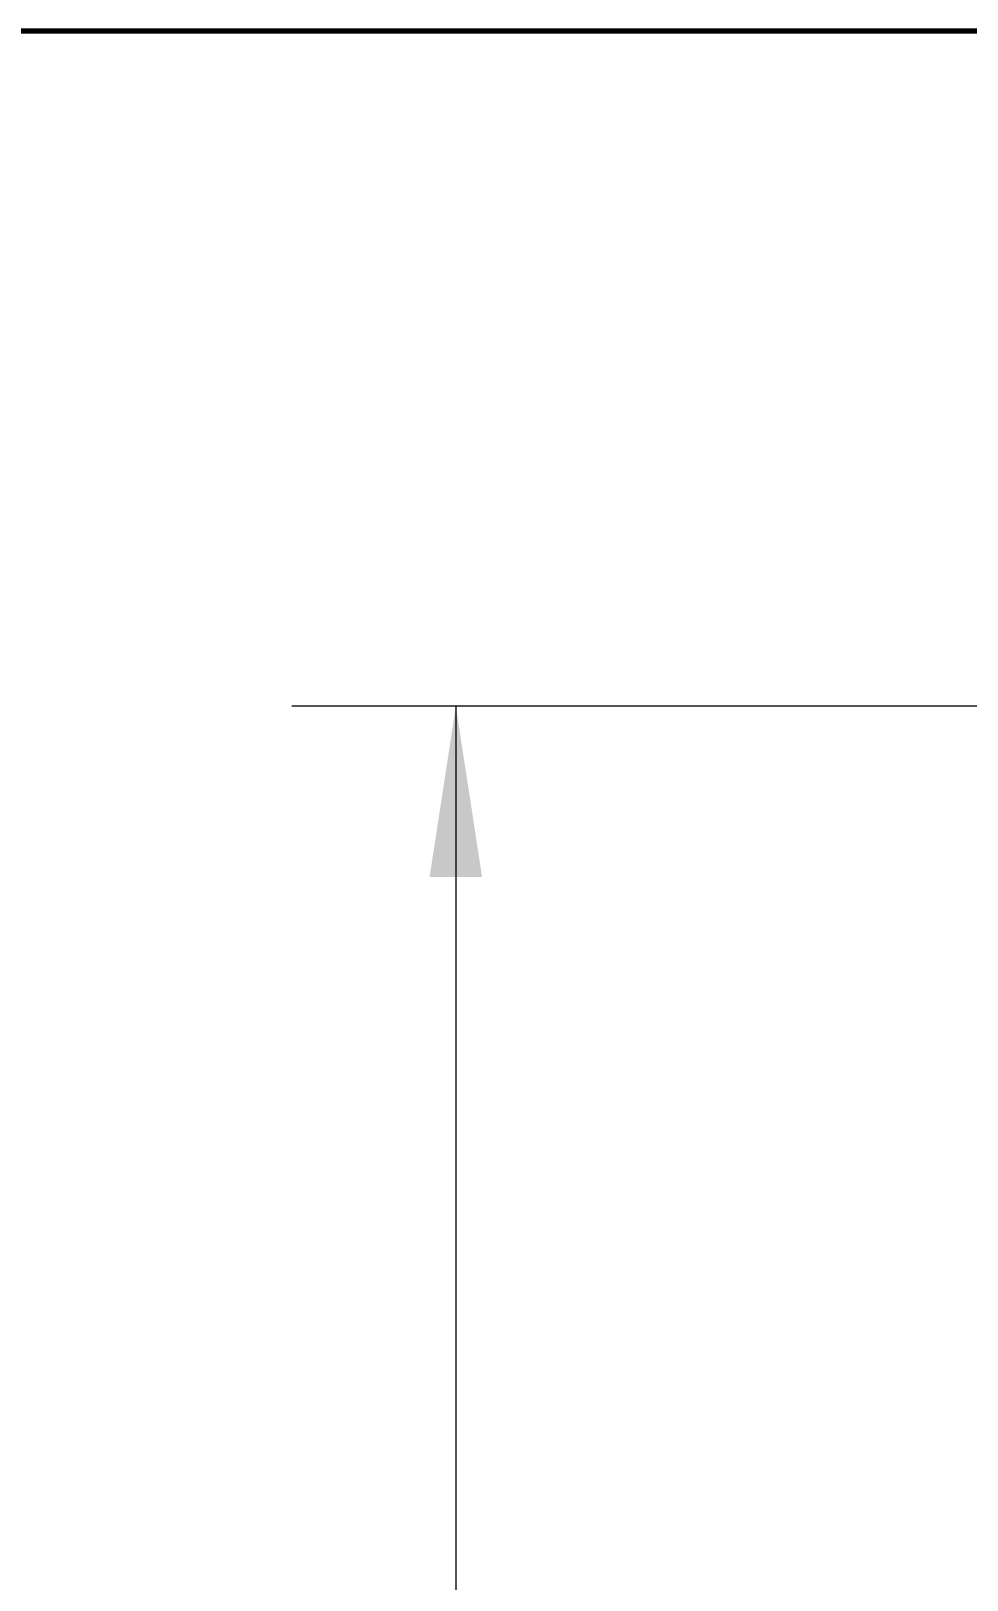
# Model space of a CAD drawing. Header units: millimetres. Extents: x 2 to 418, y 2 to 295.
# Drawn here: x 210.6 to 228.73, y 257.01 to 287 of the extents above; entities that cross this region are included whole.
import ezdxf

# ---------------------------------------------------------------- set-up
doc = ezdxf.new("R2010")
doc.units = ezdxf.units.MM
doc.styles.add('SLDTEXTSTYLE0', font='TXT', dxfattribs={"width": 0.75})
doc.dimstyles.new('SLDDIMSTYLE0', dxfattribs={"dimtxt": 3.175, "dimasz": 3.302, "dimexe": 0, "dimexo": 0.0625, "dimgap": 0.79375, "dimtad": 0, "dimtih": 1, "dimtoh": 1, "dimlfac": 15, "dimrnd": 1e-09, "dimzin": 4, "dimdsep": 46, "dimtxsty": 'SLDTEXTSTYLE0', "dimsah": 1, "dimcen": 0.09, "dimadec": 0, "dimazin": 1, "dimtfac": 1, "dimtmove": 0, "dimatfit": 0, "dimfxl": 0, "dimfrac": 2, "dimtolj": 1, "dimtzin": 12, "dimarcsym": 0})
doc.dimstyles.new('SLDDIMSTYLE1', dxfattribs={"dimtxt": 3.175, "dimasz": 3.302, "dimexe": 0, "dimexo": 0.0625, "dimgap": 0.79375, "dimtad": 0, "dimtih": 1, "dimtoh": 1, "dimlfac": 15, "dimrnd": 1e-09, "dimzin": 4, "dimdsep": 46, "dimtxsty": 'SLDTEXTSTYLE0', "dimsah": 1, "dimcen": 0.09, "dimadec": 0, "dimazin": 1, "dimtfac": 1, "dimtofl": 0, "dimtmove": 0, "dimatfit": 3, "dimfxl": 0, "dimfrac": 2, "dimtolj": 1, "dimtzin": 12, "dimarcsym": 0})

# ---------------------------------------------------------------- blocks, each defined once
blk = doc.blocks.new('_D_20')
at = {"color": 7, "linetype": 'Continuous', "lineweight": 0}
for p, q in [((248.494, 273.924), (215.656, 273.924)), ((218.831, 273.924), (218.831, 161.588)), ((218.831, 81.257), (218.831, 156.547)), ((248.494, 81.257), (215.656, 81.257))]:
    blk.add_line(p, q, dxfattribs=at)
at = {"color": 7, "linetype": 'Continuous', "lineweight": 18}
for points in [[(218.831, 273.924), (218.323, 270.622), (219.339, 270.622)], [(218.831, 81.257), (219.339, 84.559), (218.323, 84.559)]]:
    blk.add_solid(points, dxfattribs=at)
at = {"color": 7, "linetype": 'Continuous', "lineweight": 18, "insert": (211.206, 160.64), "char_height": 3.175, "attachment_point": 1, "style": 'SLDTEXTSTYLE0'}
blk.add_mtext('2890.00', dxfattribs=at)
blk = doc.blocks.new('_D_22')
at = {"color": 7, "linetype": 'Continuous', "lineweight": 0}
for p, q in [((245.021, 254.257), (245.021, 260.607)), ((251.827, 254.257), (241.846, 254.257)), ((251.827, 247.591), (241.846, 247.591)), ((245.021, 243.061), (245.021, 247.591)), ((238.671, 243.061), (245.021, 243.061))]:
    blk.add_line(p, q, dxfattribs=at)
at = {"color": 7, "linetype": 'Continuous', "lineweight": 18}
for points in [[(245.021, 254.257), (245.529, 257.559), (244.513, 257.559)], [(245.021, 247.591), (244.513, 244.289), (245.529, 244.289)]]:
    blk.add_solid(points, dxfattribs=at)
at = {"color": 7, "linetype": 'Continuous', "lineweight": 18, "insert": (225.768, 244.634), "char_height": 3.175, "attachment_point": 1, "style": 'SLDTEXTSTYLE0'}
blk.add_mtext('100.00', dxfattribs=at)

msp = doc.modelspace()

# ---------------------------------------------------------------- linework, layer by layer
at = {"color": 7, "linetype": 'Continuous', "lineweight": 70}
msp.add_line((10, 287), (410, 287), dxfattribs=at)

# ---------------------------------------------------------------- dimensions: what is measured, and where the dimension line sits
at = {"color": 7, "linetype": 'Continuous', "lineweight": 18}
for base, p1, p2, dimstyle, picture, middle in [((218.83051, 81.25731), (249.76384, 273.92398), (249.76384, 81.25731), 'SLDDIMSTYLE1', '_D_20', (218.83051, 159.06749)), ((245.02119, 254.25731), (253.09718, 247.59064), (253.09718, 254.25731), 'SLDDIMSTYLE0', '_D_22', (245.02119, 243.06127))]:
    dim = msp.add_linear_dim(base=base, p1=p1, p2=p2, angle=90, dimstyle=dimstyle, dxfattribs=at)
    dim.commit()
    dim.dimension.update_dxf_attribs({"geometry": picture, "text_midpoint": middle, "dimtype": 160})

doc.saveas('drawing.dxf')
